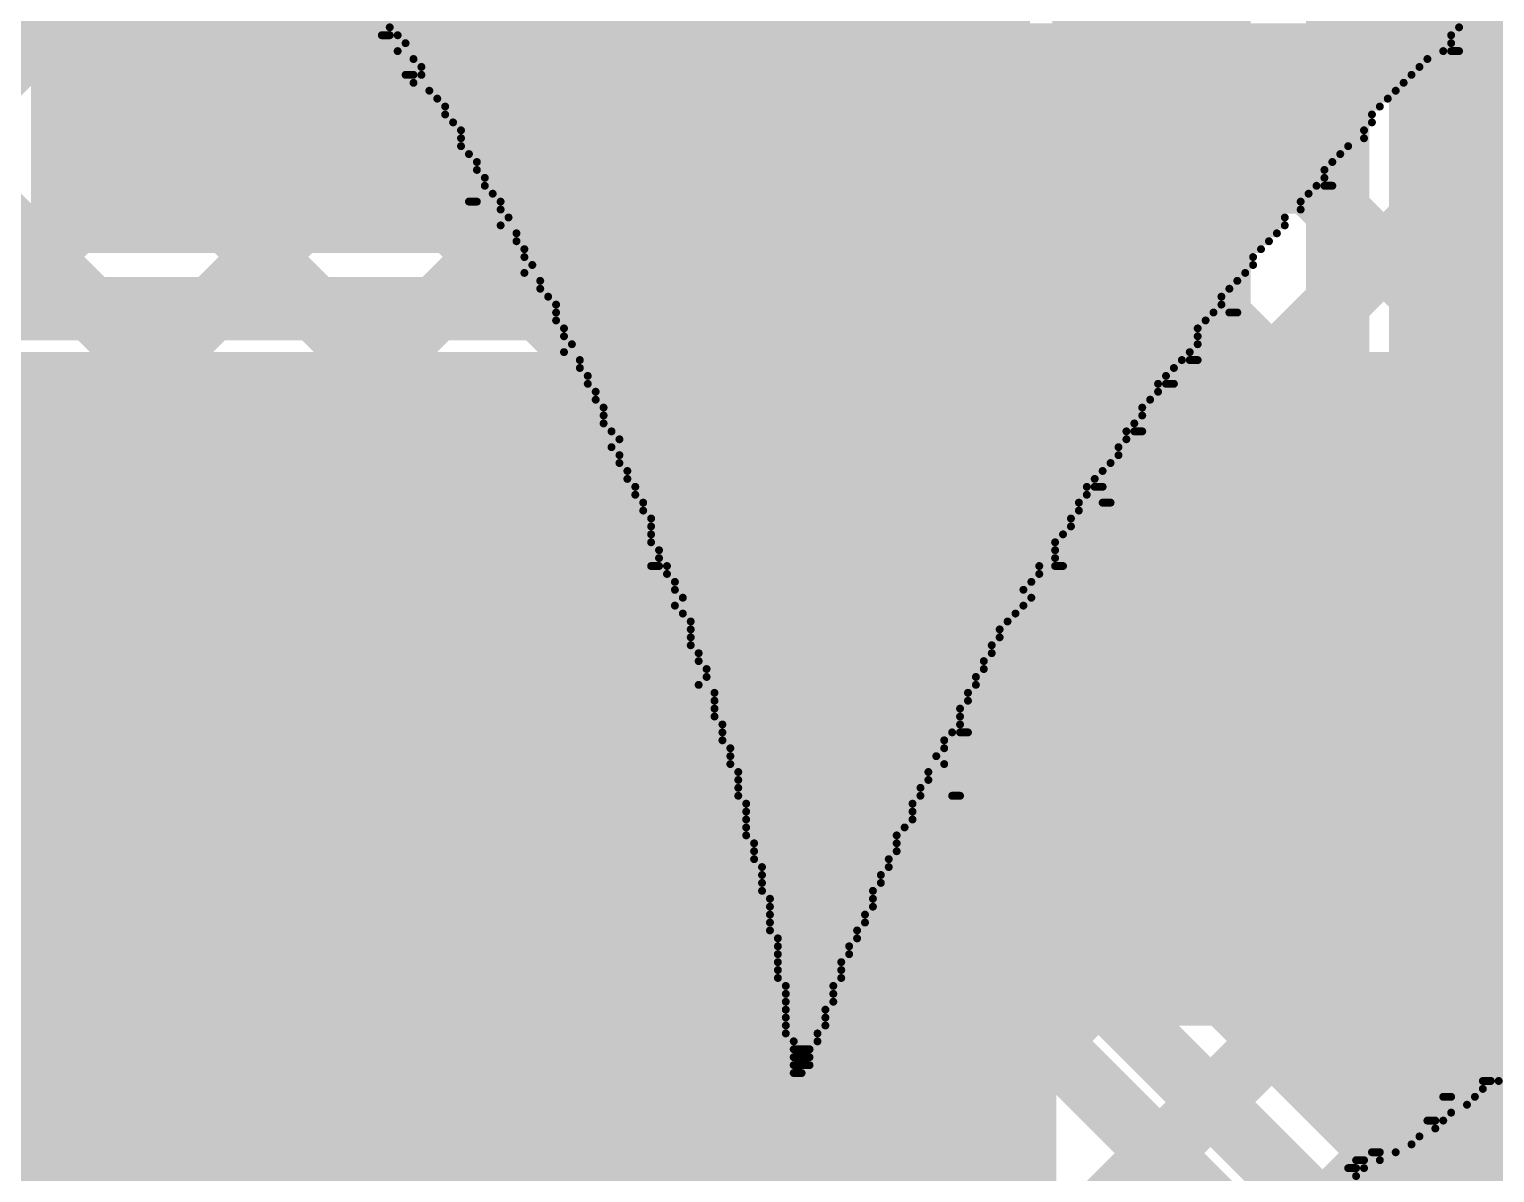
# Model space of a CAD drawing. Header units: millimetres. Extents: x 3.57 to 6.19, y 4.04 to 5.89.
# Drawn here: x 5.0333 to 5.2183, y 4.8624 to 5.0068 of the extents above; entities that cross this region are included whole.
import ezdxf

# ---------------------------------------------------------------- set-up
doc = ezdxf.new("R2010")
doc.units = ezdxf.units.MM
doc.header["$MEASUREMENT"] = 0
for name, color, linetype in [('BottomLayer', 5, 'Continuous'), ('BottomOverlay', 54, 'Continuous'), ('TopLayer', 1, 'Continuous'), ('TopOverlay', 2, 'Continuous'), ('TopPaste', 8, 'Continuous'), ('TopSolder', 216, 'Continuous')]:
    doc.layers.add(name, color=color, linetype=linetype)

# ---------------------------------------------------------------- blocks, each defined once
blk = doc.blocks.new('C__0805_51')
at = {"layer": 'TopLayer'}
for points in [[(-0.06, -0.03), (-0.02, -0.03), (-0.06, 0.03), (-0.02, 0.03)], [(0.02, -0.03), (0.06, -0.03), (0.02, 0.03), (0.06, 0.03)]]:
    blk.add_solid(points, dxfattribs=at)
at = {"layer": 'TopOverlay', "const_width": 0.005}
for points in [[(-0.064, 0.034), (-0.064, -0.034)], [(-0.024, 0.034), (-0.064, 0.034)], [(0.064, 0.034), (0.024, 0.034)], [(0.064, 0.034), (0.064, -0.034)], [(-0.024, -0.034), (-0.064, -0.034)], [(0.064, -0.034), (0.024, -0.034)]]:
    blk.add_lwpolyline(points, dxfattribs=at)
at = {"layer": 'TopOverlay', "const_width": 0.0025}
for points in [[(-0.06525, 0.034, 1), (-0.06275, 0.034, 1)], [(-0.06525, 0.034, 1), (-0.06275, 0.034, 1)], [(-0.02525, 0.034, 1), (-0.02275, 0.034, 1)], [(0.02275, 0.034, 1), (0.02525, 0.034, 1)], [(0.06275, 0.034, 1), (0.06525, 0.034, 1)], [(0.06275, 0.034, 1), (0.06525, 0.034, 1)], [(-0.06525, -0.034, 1), (-0.06275, -0.034, 1)], [(-0.06525, -0.034, 1), (-0.06275, -0.034, 1)], [(-0.02525, -0.034, 1), (-0.02275, -0.034, 1)], [(0.02275, -0.034, 1), (0.02525, -0.034, 1)], [(0.06275, -0.034, 1), (0.06525, -0.034, 1)], [(0.06275, -0.034, 1), (0.06525, -0.034, 1)]]:
    blk.add_lwpolyline(points, format="xyb", close=True, dxfattribs=at)
at = {"layer": 'TopPaste'}
for points in [[(-0.06, -0.03), (-0.02, -0.03), (-0.06, 0.03), (-0.02, 0.03)], [(0.02, -0.03), (0.06, -0.03), (0.02, 0.03), (0.06, 0.03)]]:
    blk.add_solid(points, dxfattribs=at)
at = {"layer": 'TopSolder'}
for points in [[(-0.06276, -0.03276), (-0.01724, -0.03276), (-0.06276, 0.03276), (-0.01724, 0.03276)], [(0.01724, -0.03276), (0.06276, -0.03276), (0.01724, 0.03276), (0.06276, 0.03276)]]:
    blk.add_solid(points, dxfattribs=at)
blk = doc.blocks.new('RVT1A101M0505_54')
at = {"layer": 'TopLayer'}
blk.add_solid([(-0.14567, -0.0315), (-0.02756, -0.0315), (-0.14567, 0.0315), (-0.02756, 0.0315)], dxfattribs=at)
at = {"layer": 'TopOverlay', "const_width": 0.005}
for points in [[(-0.06516, 0.109), (-0.10341, 0.07075)], [(0.105, 0.109), (-0.06516, 0.109)], [(-0.10341, 0.07075), (-0.10341, 0.038)], [(-0.122, 0.061), (-0.122, 0.042)], [(-0.114, 0.051), (-0.13, 0.051)]]:
    blk.add_lwpolyline(points, dxfattribs=at)
at = {"layer": 'TopOverlay', "const_width": 0.0025}
for points in [[(-0.06641, 0.109, 1), (-0.06391, 0.109, 1)], [(-0.06641, 0.109, 1), (-0.06391, 0.109, 1)], [(-0.10466, 0.07075, 1), (-0.10216, 0.07075, 1)], [(-0.10466, 0.07075, 1), (-0.10216, 0.07075, 1)], [(-0.12325, 0.061, 1), (-0.12075, 0.061, 1)], [(-0.13125, 0.051, 1), (-0.12875, 0.051, 1)], [(-0.11525, 0.051, 1), (-0.11275, 0.051, 1)], [(-0.12325, 0.042, 1), (-0.12075, 0.042, 1)], [(-0.10466, 0.038, 1), (-0.10216, 0.038, 1)]]:
    blk.add_lwpolyline(points, format="xyb", close=True, dxfattribs=at)
at = {"layer": 'TopPaste'}
blk.add_solid([(-0.14567, -0.0315), (-0.02756, -0.0315), (-0.14567, 0.0315), (-0.02756, 0.0315)], dxfattribs=at)
at = {"layer": 'TopSolder'}
blk.add_solid([(-0.14967, -0.0355), (-0.02356, -0.0355), (-0.14967, 0.0355), (-0.02356, 0.0355)], dxfattribs=at)
blk = doc.blocks.new('RVT1A101M0505_60')
at = {"layer": 'TopOverlay', "const_width": 0.005}
for points in [[(-0.06516, 0.109), (0.105, 0.109)], [(0.105, 0.038), (0.105, 0.109)]]:
    blk.add_lwpolyline(points, dxfattribs=at)
at = {"layer": 'TopOverlay', "const_width": 0.0025}
blk.add_lwpolyline([(0.10375, 0.109, 1), (0.10625, 0.109, 1)], format="xyb", close=True, dxfattribs=at)
blk.add_lwpolyline([(0.10375, 0.109, 1), (0.10625, 0.109, 1)], format="xyb", close=True, dxfattribs=at)

msp = doc.modelspace()

# ---------------------------------------------------------------- linework, layer by layer
at = {"layer": 'BottomLayer'}
for points, const_width in [([(5.13079, 4.303), (5.13079, 5.38279)], 0.025), ([(5.10729, 4.64695), (5.10729, 5.38279)], 0.008), ([(5.1985, 5.00051), (5.503, 5.30501)], 0.008), ([(5.1985, 4.97223), (5.503, 5.27673)], 0.008), ([(5.1985, 4.94394), (5.503, 5.24844)], 0.008), ([(5.20154, 4.9187), (5.503, 5.22016)], 0.008), ([(5.175, 4.912), (5.175, 5.096)], 0.025), ([(5.1985, 4.92173), (5.1985, 5.096)], 0.008), ([(4.78978, 4.7615), (5.10729, 5.079)], 0.008), ([(5.04086, 5.05663), (5.10729, 4.9902)], 0.008), ([(4.81807, 4.7615), (5.10729, 5.05072)], 0.008), ([(5.02672, 5.04248), (5.10729, 4.96191)], 0.008), ([(5.01258, 5.02834), (5.10729, 4.93363)], 0.008), ([(4.84635, 4.7615), (5.10729, 5.02243)], 0.008), ([(4.99843, 5.0142), (5.10729, 4.90534)], 0.008), ([(5.1985, 5.01212), (5.34112, 4.8695)], 0.008), ([(4.98429, 5.00006), (5.10729, 4.87706)], 0.008), ([(4.87464, 4.7615), (5.10729, 4.99415)], 0.008), ([(4.97015, 4.98592), (5.10729, 4.84878)], 0.008), ([(5.1985, 4.98384), (5.25344, 4.9289)], 0.008), ([(4.95601, 4.97177), (5.10729, 4.82049)], 0.008), ([(4.90292, 4.7615), (5.10729, 4.96587)], 0.008), ([(4.94187, 4.95763), (5.10729, 4.79221)], 0.008), ([(5.1985, 4.95555), (5.22323, 4.93083)], 0.008), ([(4.93121, 4.7615), (5.10729, 4.93758)], 0.008), ([(5.1985, 4.92727), (5.21169, 4.91408)], 0.008), ([(5.1985, 4.92173), (5.21119, 4.90904)], 0.008), ([(5.175, 4.912), (5.241, 4.846)], 0.025), ([(5.21519, 4.909), (5.237, 4.909)], 0.01), ([(4.95949, 4.7615), (5.10729, 4.9093)], 0.008), ([(5.15429, 4.34943), (5.15429, 4.9009)], 0.008), ([(5.1584, 4.89537), (5.22437, 4.8294)], 0.008), ([(5.15429, 4.88663), (5.26084, 4.78008)], 0.008), ([(5.15429, 4.87144), (5.1683, 4.88546)], 0.008), ([(4.98737, 4.76109), (5.10729, 4.88101)], 0.008), ([(5.15429, 4.84316), (5.18245, 4.87132)], 0.008)]:
    msp.add_lwpolyline(points, dxfattribs=dict(at, const_width=const_width))
for points, const_width in [([(5.1965, 5.00051, 1), (5.2005, 5.00051, 1)], 0.004), ([(5.10529, 4.99415, 1), (5.10929, 4.99415, 1)], 0.004), ([(5.10529, 4.9902, 1), (5.10929, 4.9902, 1)], 0.004), ([(5.1965, 4.98384, 1), (5.2005, 4.98384, 1)], 0.004), ([(5.1965, 4.97223, 1), (5.2005, 4.97223, 1)], 0.004), ([(5.10529, 4.96587, 1), (5.10929, 4.96587, 1)], 0.004), ([(5.10529, 4.96191, 1), (5.10929, 4.96191, 1)], 0.004), ([(5.1965, 4.95555, 1), (5.2005, 4.95555, 1)], 0.004), ([(5.1965, 4.94394, 1), (5.2005, 4.94394, 1)], 0.004), ([(5.10529, 4.93758, 1), (5.10929, 4.93758, 1)], 0.004), ([(5.10529, 4.93363, 1), (5.10929, 4.93363, 1)], 0.004), ([(5.1965, 4.92727, 1), (5.2005, 4.92727, 1)], 0.004), ([(5.1965, 4.92173, 1), (5.2005, 4.92173, 1)], 0.004), ([(5.1965, 4.92173, 1), (5.2005, 4.92173, 1)], 0.004), ([(5.16875, 4.912, 1), (5.18125, 4.912, 1)], 0.0125), ([(5.16875, 4.912, 1), (5.18125, 4.912, 1)], 0.0125), ([(5.19954, 4.9187, 1), (5.20354, 4.9187, 1)], 0.004), ([(5.20969, 4.91408, 1), (5.21369, 4.91408, 1)], 0.004), ([(5.21269, 4.909, 1), (5.21769, 4.909, 1)], 0.005), ([(5.10529, 4.9093, 1), (5.10929, 4.9093, 1)], 0.004), ([(5.20919, 4.90904, 1), (5.21319, 4.90904, 1)], 0.004), ([(5.20919, 4.90904, 1), (5.21319, 4.90904, 1)], 0.004), ([(5.10529, 4.90534, 1), (5.10929, 4.90534, 1)], 0.004), ([(5.15229, 4.9009, 1), (5.15629, 4.9009, 1)], 0.004), ([(5.15229, 4.9009, 1), (5.15629, 4.9009, 1)], 0.004), ([(5.15229, 4.9009, 1), (5.15629, 4.9009, 1)], 0.004), ([(5.15638, 4.89538, 1), (5.16038, 4.89538, 1)], 0.004), ([(5.1564, 4.89537, 1), (5.1604, 4.89537, 1)], 0.004), ([(5.1564, 4.89537, 1), (5.1604, 4.89537, 1)], 0.004), ([(5.15229, 4.88663, 1), (5.15629, 4.88663, 1)], 0.004), ([(5.1663, 4.88546, 1), (5.1703, 4.88546, 1)], 0.004), ([(5.10529, 4.88101, 1), (5.10929, 4.88101, 1)], 0.004), ([(5.10529, 4.87706, 1), (5.10929, 4.87706, 1)], 0.004), ([(5.15229, 4.87144, 1), (5.15629, 4.87144, 1)], 0.004), ([(5.18045, 4.87132, 1), (5.18445, 4.87132, 1)], 0.004)]:
    msp.add_lwpolyline(points, format="xyb", close=True, dxfattribs=dict(at, const_width=const_width))
at = {"layer": 'BottomLayer', "const_width": 0.008}
for points in [[(5.21119, 4.90904, -0.999129), (5.26281, 4.909)], [(5.1584, 4.89537, -0.073747), (5.15429, 4.9009)], [(5.15838, 4.89538, -0.07348), (5.15429, 4.9009)]]:
    msp.add_lwpolyline(points, format="xyb", dxfattribs=at)
at = {"layer": 'BottomOverlay', "const_width": 0.001}
for points in [[(5.07783, 5.006), (5.07883, 5.006)], [(5.07883, 5.007), (5.21383, 5.007)], [(5.07983, 5.006), (5.21283, 5.006)], [(5.07983, 5.004), (5.21183, 5.004)], [(5.08083, 5.005), (5.21283, 5.005)], [(5.21283, 5.004), (5.21383, 5.004)], [(5.08183, 5.003), (5.20983, 5.003)], [(5.08283, 5.002), (5.20883, 5.002)], [(5.08083, 5.001), (5.08183, 5.001)], [(5.08283, 5.001), (5.20783, 5.001)], [(5.08183, 5), (5.20683, 5)], [(5.08383, 4.999), (5.20583, 4.999)], [(5.08483, 4.998), (5.20483, 4.998)], [(5.08583, 4.997), (5.20383, 4.997)], [(5.08583, 4.996), (5.20283, 4.996)], [(5.08683, 4.995), (5.20283, 4.995)], [(5.08783, 4.994), (5.20183, 4.994)], [(5.08783, 4.993), (5.20183, 4.993)], [(5.08783, 4.992), (5.19983, 4.992)], [(5.08883, 4.991), (5.19883, 4.991)], [(5.08983, 4.99), (5.19783, 4.99)], [(5.08983, 4.989), (5.19683, 4.989)], [(5.09083, 4.988), (5.19683, 4.988)], [(5.09083, 4.987), (5.19583, 4.987)], [(5.09183, 4.986), (5.19483, 4.986)], [(5.19683, 4.987), (5.19783, 4.987)], [(5.08883, 4.985), (5.08983, 4.985)], [(5.09283, 4.985), (5.19383, 4.985)], [(5.09283, 4.984), (5.19383, 4.984)], [(5.09283, 4.982), (5.19183, 4.982)], [(5.09383, 4.983), (5.19183, 4.983)], [(5.09483, 4.981), (5.19083, 4.981)], [(5.09483, 4.98), (5.18983, 4.98)], [(5.09583, 4.979), (5.18883, 4.979)], [(5.09583, 4.978), (5.18783, 4.978)], [(5.09683, 4.977), (5.18783, 4.977)], [(5.09583, 4.976), (5.18683, 4.976)], [(5.09783, 4.975), (5.18583, 4.975)], [(5.09783, 4.974), (5.18483, 4.974)], [(5.09883, 4.973), (5.18383, 4.973)], [(5.09983, 4.972), (5.18383, 4.972)], [(5.09983, 4.971), (5.18283, 4.971)], [(5.18483, 4.971), (5.18583, 4.971)], [(5.09983, 4.97), (5.18183, 4.97)], [(5.10083, 4.969), (5.18083, 4.969)], [(5.10083, 4.968), (5.18083, 4.968)], [(5.10183, 4.967), (5.18083, 4.967)], [(5.10083, 4.966), (5.17983, 4.966)], [(5.10283, 4.965), (5.17883, 4.965)], [(5.17983, 4.965), (5.18083, 4.965)], [(5.10283, 4.964), (5.17783, 4.964)], [(5.10383, 4.963), (5.17683, 4.963)], [(5.10383, 4.962), (5.17583, 4.962)], [(5.17683, 4.962), (5.17783, 4.962)], [(5.10483, 4.961), (5.17583, 4.961)], [(5.10483, 4.96), (5.17483, 4.96)], [(5.10583, 4.959), (5.17383, 4.959)], [(5.10583, 4.958), (5.17383, 4.958)], [(5.10583, 4.957), (5.17283, 4.957)], [(5.10683, 4.956), (5.17183, 4.956)], [(5.17283, 4.956), (5.17383, 4.956)], [(5.10683, 4.954), (5.17083, 4.954)], [(5.10783, 4.955), (5.17183, 4.955)], [(5.10783, 4.953), (5.17083, 4.953)], [(5.10783, 4.952), (5.16983, 4.952)], [(5.10883, 4.951), (5.16883, 4.951)], [(5.10883, 4.95), (5.16783, 4.95)], [(5.10983, 4.949), (5.16683, 4.949)], [(5.16783, 4.949), (5.16883, 4.949)], [(5.10983, 4.948), (5.16683, 4.948)], [(5.11083, 4.947), (5.16583, 4.947)], [(5.16883, 4.947), (5.16983, 4.947)], [(5.11083, 4.946), (5.16583, 4.946)], [(5.11183, 4.945), (5.16483, 4.945)], [(5.11183, 4.944), (5.16483, 4.944)], [(5.11183, 4.943), (5.16383, 4.943)], [(5.11183, 4.942), (5.16283, 4.942)], [(5.11283, 4.941), (5.16283, 4.941)], [(5.11283, 4.94), (5.16283, 4.94)], [(5.11183, 4.939), (5.11283, 4.939)], [(5.11383, 4.939), (5.16083, 4.939)], [(5.11383, 4.938), (5.16083, 4.938)], [(5.16283, 4.939), (5.16383, 4.939)], [(5.11483, 4.937), (5.15983, 4.937)], [(5.11483, 4.936), (5.15883, 4.936)], [(5.11483, 4.934), (5.15883, 4.934)], [(5.11583, 4.935), (5.15983, 4.935)], [(5.11583, 4.933), (5.15783, 4.933)], [(5.11683, 4.932), (5.15683, 4.932)], [(5.11683, 4.931), (5.15583, 4.931)], [(5.11683, 4.93), (5.15583, 4.93)], [(5.11683, 4.929), (5.15483, 4.929)], [(5.11783, 4.928), (5.15483, 4.928)], [(5.11783, 4.927), (5.15383, 4.927)], [(5.11883, 4.926), (5.15383, 4.926)], [(5.11883, 4.925), (5.15283, 4.925)], [(5.11783, 4.924), (5.15283, 4.924)], [(5.11983, 4.923), (5.15183, 4.923)], [(5.11983, 4.922), (5.15183, 4.922)], [(5.11983, 4.921), (5.15083, 4.921)], [(5.11983, 4.92), (5.15083, 4.92)], [(5.12083, 4.919), (5.15083, 4.919)], [(5.12083, 4.918), (5.14983, 4.918)], [(5.12083, 4.917), (5.14883, 4.917)], [(5.15083, 4.918), (5.15183, 4.918)], [(5.12183, 4.916), (5.14883, 4.916)], [(5.12183, 4.915), (5.14783, 4.915)], [(5.12183, 4.914), (5.14883, 4.914)], [(5.12283, 4.913), (5.14683, 4.913)], [(5.12283, 4.912), (5.14683, 4.912)], [(5.12283, 4.911), (5.14583, 4.911)], [(5.12283, 4.91), (5.14583, 4.91)], [(5.14983, 4.91), (5.15083, 4.91)], [(5.12383, 4.909), (5.14483, 4.909)], [(5.12383, 4.908), (5.14483, 4.908)], [(5.12383, 4.907), (5.14483, 4.907)], [(5.12383, 4.906), (5.14383, 4.906)], [(5.12383, 4.905), (5.14283, 4.905)], [(5.12483, 4.904), (5.14283, 4.904)], [(5.12483, 4.903), (5.14283, 4.903)], [(5.12483, 4.902), (5.14183, 4.902)], [(5.12583, 4.901), (5.14183, 4.901)], [(5.12583, 4.9), (5.14083, 4.9)], [(5.12583, 4.899), (5.14083, 4.899)], [(5.12583, 4.898), (5.13983, 4.898)], [(5.12683, 4.897), (5.13983, 4.897)], [(5.12683, 4.896), (5.13983, 4.896)], [(5.12683, 4.895), (5.13883, 4.895)], [(5.12683, 4.894), (5.13883, 4.894)], [(5.12683, 4.893), (5.13783, 4.893)], [(5.12783, 4.892), (5.13783, 4.892)], [(5.12783, 4.891), (5.13683, 4.891)], [(5.12783, 4.89), (5.13683, 4.89)], [(5.12783, 4.889), (5.13583, 4.889)], [(5.12783, 4.888), (5.13583, 4.888)], [(5.12783, 4.887), (5.13583, 4.887)], [(5.12883, 4.886), (5.13483, 4.886)], [(5.12883, 4.885), (5.13483, 4.885)], [(5.12883, 4.884), (5.13483, 4.884)], [(5.12883, 4.883), (5.13383, 4.883)], [(5.12883, 4.882), (5.13383, 4.882)], [(5.12883, 4.881), (5.13383, 4.881)], [(5.12883, 4.88), (5.13283, 4.88)], [(5.12983, 4.879), (5.13283, 4.879)], [(5.12983, 4.878), (5.13183, 4.878)], [(5.12983, 4.877), (5.13183, 4.877)], [(5.12983, 4.876), (5.13183, 4.876)], [(5.12983, 4.875), (5.13083, 4.875)], [(5.21683, 4.874), (5.21783, 4.874)], [(5.21683, 4.873), (5.24983, 4.873)], [(5.21883, 4.874), (5.25083, 4.874)], [(5.21183, 4.872), (5.21283, 4.872)], [(5.21483, 4.871), (5.24783, 4.871)], [(5.21583, 4.872), (5.24883, 4.872)], [(5.20983, 4.869), (5.21083, 4.869)], [(5.21183, 4.869), (5.24583, 4.869)], [(5.21283, 4.87), (5.24683, 4.87)], [(5.20883, 4.867), (5.24283, 4.867)], [(5.21083, 4.868), (5.24483, 4.868)], [(5.20783, 4.866), (5.24183, 4.866)], [(5.20083, 4.864), (5.20183, 4.864)], [(5.20283, 4.865), (5.20383, 4.865)], [(5.20383, 4.864), (5.23983, 4.864)], [(5.20583, 4.865), (5.24183, 4.865)], [(5.19983, 4.863), (5.20083, 4.863)], [(5.20083, 4.862), (5.23683, 4.862)], [(5.20183, 4.863), (5.23883, 4.863)]]:
    msp.add_lwpolyline(points, dxfattribs=at)
at = {"layer": 'BottomOverlay', "const_width": 0.0005}
for points in [[(5.07758, 5.006, 1), (5.07808, 5.006, 1)], [(5.07858, 5.007, 1), (5.07908, 5.007, 1)], [(5.07858, 5.006, 1), (5.07908, 5.006, 1)], [(5.07958, 5.006, 1), (5.08008, 5.006, 1)], [(5.21258, 5.006, 1), (5.21308, 5.006, 1)], [(5.21358, 5.007, 1), (5.21408, 5.007, 1)], [(5.07958, 5.004, 1), (5.08008, 5.004, 1)], [(5.08058, 5.005, 1), (5.08108, 5.005, 1)], [(5.21158, 5.004, 1), (5.21208, 5.004, 1)], [(5.21258, 5.005, 1), (5.21308, 5.005, 1)], [(5.21258, 5.004, 1), (5.21308, 5.004, 1)], [(5.21358, 5.004, 1), (5.21408, 5.004, 1)], [(5.08158, 5.003, 1), (5.08208, 5.003, 1)], [(5.08258, 5.002, 1), (5.08308, 5.002, 1)], [(5.20858, 5.002, 1), (5.20908, 5.002, 1)], [(5.20958, 5.003, 1), (5.21008, 5.003, 1)], [(5.08058, 5.001, 1), (5.08108, 5.001, 1)], [(5.08158, 5.001, 1), (5.08208, 5.001, 1)], [(5.08258, 5.001, 1), (5.08308, 5.001, 1)], [(5.20758, 5.001, 1), (5.20808, 5.001, 1)], [(5.08158, 5, 1), (5.08208, 5, 1)], [(5.08358, 4.999, 1), (5.08408, 4.999, 1)], [(5.20558, 4.999, 1), (5.20608, 4.999, 1)], [(5.20658, 5, 1), (5.20708, 5, 1)], [(5.08458, 4.998, 1), (5.08508, 4.998, 1)], [(5.08558, 4.997, 1), (5.08608, 4.997, 1)], [(5.20358, 4.997, 1), (5.20408, 4.997, 1)], [(5.20458, 4.998, 1), (5.20508, 4.998, 1)], [(5.08558, 4.996, 1), (5.08608, 4.996, 1)], [(5.08658, 4.995, 1), (5.08708, 4.995, 1)], [(5.20258, 4.996, 1), (5.20308, 4.996, 1)], [(5.20258, 4.995, 1), (5.20308, 4.995, 1)], [(5.08758, 4.994, 1), (5.08808, 4.994, 1)], [(5.08758, 4.993, 1), (5.08808, 4.993, 1)], [(5.20158, 4.994, 1), (5.20208, 4.994, 1)], [(5.20158, 4.993, 1), (5.20208, 4.993, 1)], [(5.08758, 4.992, 1), (5.08808, 4.992, 1)], [(5.08858, 4.991, 1), (5.08908, 4.991, 1)], [(5.19858, 4.991, 1), (5.19908, 4.991, 1)], [(5.19958, 4.992, 1), (5.20008, 4.992, 1)], [(5.08958, 4.99, 1), (5.09008, 4.99, 1)], [(5.08958, 4.989, 1), (5.09008, 4.989, 1)], [(5.19658, 4.989, 1), (5.19708, 4.989, 1)], [(5.19758, 4.99, 1), (5.19808, 4.99, 1)], [(5.09058, 4.988, 1), (5.09108, 4.988, 1)], [(5.19658, 4.988, 1), (5.19708, 4.988, 1)], [(5.09058, 4.987, 1), (5.09108, 4.987, 1)], [(5.09158, 4.986, 1), (5.09208, 4.986, 1)], [(5.19458, 4.986, 1), (5.19508, 4.986, 1)], [(5.19558, 4.987, 1), (5.19608, 4.987, 1)], [(5.19658, 4.987, 1), (5.19708, 4.987, 1)], [(5.19758, 4.987, 1), (5.19808, 4.987, 1)], [(5.08858, 4.985, 1), (5.08908, 4.985, 1)], [(5.08958, 4.985, 1), (5.09008, 4.985, 1)], [(5.09258, 4.985, 1), (5.09308, 4.985, 1)], [(5.09258, 4.984, 1), (5.09308, 4.984, 1)], [(5.19358, 4.985, 1), (5.19408, 4.985, 1)], [(5.19358, 4.984, 1), (5.19408, 4.984, 1)], [(5.09258, 4.982, 1), (5.09308, 4.982, 1)], [(5.09358, 4.983, 1), (5.09408, 4.983, 1)], [(5.19158, 4.983, 1), (5.19208, 4.983, 1)], [(5.19158, 4.982, 1), (5.19208, 4.982, 1)], [(5.09458, 4.981, 1), (5.09508, 4.981, 1)], [(5.09458, 4.98, 1), (5.09508, 4.98, 1)], [(5.18958, 4.98, 1), (5.19008, 4.98, 1)], [(5.19058, 4.981, 1), (5.19108, 4.981, 1)], [(5.09558, 4.979, 1), (5.09608, 4.979, 1)], [(5.09558, 4.978, 1), (5.09608, 4.978, 1)], [(5.18758, 4.978, 1), (5.18808, 4.978, 1)], [(5.18858, 4.979, 1), (5.18908, 4.979, 1)], [(5.09658, 4.977, 1), (5.09708, 4.977, 1)], [(5.18758, 4.977, 1), (5.18808, 4.977, 1)], [(5.09558, 4.976, 1), (5.09608, 4.976, 1)], [(5.09758, 4.975, 1), (5.09808, 4.975, 1)], [(5.18558, 4.975, 1), (5.18608, 4.975, 1)], [(5.18658, 4.976, 1), (5.18708, 4.976, 1)], [(5.09758, 4.974, 1), (5.09808, 4.974, 1)], [(5.09858, 4.973, 1), (5.09908, 4.973, 1)], [(5.18358, 4.973, 1), (5.18408, 4.973, 1)], [(5.18458, 4.974, 1), (5.18508, 4.974, 1)], [(5.09958, 4.972, 1), (5.10008, 4.972, 1)], [(5.09958, 4.971, 1), (5.10008, 4.971, 1)], [(5.18258, 4.971, 1), (5.18308, 4.971, 1)], [(5.18358, 4.972, 1), (5.18408, 4.972, 1)], [(5.18458, 4.971, 1), (5.18508, 4.971, 1)], [(5.18558, 4.971, 1), (5.18608, 4.971, 1)], [(5.09958, 4.97, 1), (5.10008, 4.97, 1)], [(5.10058, 4.969, 1), (5.10108, 4.969, 1)], [(5.18058, 4.969, 1), (5.18108, 4.969, 1)], [(5.18158, 4.97, 1), (5.18208, 4.97, 1)], [(5.10058, 4.968, 1), (5.10108, 4.968, 1)], [(5.10158, 4.967, 1), (5.10208, 4.967, 1)], [(5.18058, 4.968, 1), (5.18108, 4.968, 1)], [(5.18058, 4.967, 1), (5.18108, 4.967, 1)], [(5.10058, 4.966, 1), (5.10108, 4.966, 1)], [(5.10258, 4.965, 1), (5.10308, 4.965, 1)], [(5.17858, 4.965, 1), (5.17908, 4.965, 1)], [(5.17958, 4.966, 1), (5.18008, 4.966, 1)], [(5.17958, 4.965, 1), (5.18008, 4.965, 1)], [(5.18058, 4.965, 1), (5.18108, 4.965, 1)], [(5.10258, 4.964, 1), (5.10308, 4.964, 1)], [(5.17758, 4.964, 1), (5.17808, 4.964, 1)], [(5.10358, 4.963, 1), (5.10408, 4.963, 1)], [(5.10358, 4.962, 1), (5.10408, 4.962, 1)], [(5.17558, 4.962, 1), (5.17608, 4.962, 1)], [(5.17658, 4.963, 1), (5.17708, 4.963, 1)], [(5.17658, 4.962, 1), (5.17708, 4.962, 1)], [(5.17758, 4.962, 1), (5.17808, 4.962, 1)], [(5.10458, 4.961, 1), (5.10508, 4.961, 1)], [(5.10458, 4.96, 1), (5.10508, 4.96, 1)], [(5.17458, 4.96, 1), (5.17508, 4.96, 1)], [(5.17558, 4.961, 1), (5.17608, 4.961, 1)], [(5.10558, 4.959, 1), (5.10608, 4.959, 1)], [(5.10558, 4.958, 1), (5.10608, 4.958, 1)], [(5.17358, 4.959, 1), (5.17408, 4.959, 1)], [(5.17358, 4.958, 1), (5.17408, 4.958, 1)], [(5.10558, 4.957, 1), (5.10608, 4.957, 1)], [(5.10658, 4.956, 1), (5.10708, 4.956, 1)], [(5.17158, 4.956, 1), (5.17208, 4.956, 1)], [(5.17258, 4.957, 1), (5.17308, 4.957, 1)], [(5.17258, 4.956, 1), (5.17308, 4.956, 1)], [(5.17358, 4.956, 1), (5.17408, 4.956, 1)], [(5.10658, 4.954, 1), (5.10708, 4.954, 1)], [(5.10758, 4.955, 1), (5.10808, 4.955, 1)], [(5.17058, 4.954, 1), (5.17108, 4.954, 1)], [(5.17158, 4.955, 1), (5.17208, 4.955, 1)], [(5.10758, 4.953, 1), (5.10808, 4.953, 1)], [(5.10758, 4.952, 1), (5.10808, 4.952, 1)], [(5.16958, 4.952, 1), (5.17008, 4.952, 1)], [(5.17058, 4.953, 1), (5.17108, 4.953, 1)], [(5.10858, 4.951, 1), (5.10908, 4.951, 1)], [(5.16858, 4.951, 1), (5.16908, 4.951, 1)], [(5.10858, 4.95, 1), (5.10908, 4.95, 1)], [(5.10958, 4.949, 1), (5.11008, 4.949, 1)], [(5.16658, 4.949, 1), (5.16708, 4.949, 1)], [(5.16758, 4.95, 1), (5.16808, 4.95, 1)], [(5.16758, 4.949, 1), (5.16808, 4.949, 1)], [(5.16858, 4.949, 1), (5.16908, 4.949, 1)], [(5.10958, 4.948, 1), (5.11008, 4.948, 1)], [(5.11058, 4.947, 1), (5.11108, 4.947, 1)], [(5.16558, 4.947, 1), (5.16608, 4.947, 1)], [(5.16658, 4.948, 1), (5.16708, 4.948, 1)], [(5.16858, 4.947, 1), (5.16908, 4.947, 1)], [(5.16958, 4.947, 1), (5.17008, 4.947, 1)], [(5.11058, 4.946, 1), (5.11108, 4.946, 1)], [(5.11158, 4.945, 1), (5.11208, 4.945, 1)], [(5.16458, 4.945, 1), (5.16508, 4.945, 1)], [(5.16558, 4.946, 1), (5.16608, 4.946, 1)], [(5.11158, 4.944, 1), (5.11208, 4.944, 1)], [(5.11158, 4.943, 1), (5.11208, 4.943, 1)], [(5.16358, 4.943, 1), (5.16408, 4.943, 1)], [(5.16458, 4.944, 1), (5.16508, 4.944, 1)], [(5.11158, 4.942, 1), (5.11208, 4.942, 1)], [(5.11258, 4.941, 1), (5.11308, 4.941, 1)], [(5.16258, 4.942, 1), (5.16308, 4.942, 1)], [(5.16258, 4.941, 1), (5.16308, 4.941, 1)], [(5.11258, 4.94, 1), (5.11308, 4.94, 1)], [(5.16258, 4.94, 1), (5.16308, 4.94, 1)], [(5.11158, 4.939, 1), (5.11208, 4.939, 1)], [(5.11258, 4.939, 1), (5.11308, 4.939, 1)], [(5.11358, 4.939, 1), (5.11408, 4.939, 1)], [(5.11358, 4.938, 1), (5.11408, 4.938, 1)], [(5.16058, 4.939, 1), (5.16108, 4.939, 1)], [(5.16058, 4.938, 1), (5.16108, 4.938, 1)], [(5.16258, 4.939, 1), (5.16308, 4.939, 1)], [(5.16358, 4.939, 1), (5.16408, 4.939, 1)], [(5.11458, 4.937, 1), (5.11508, 4.937, 1)], [(5.11458, 4.936, 1), (5.11508, 4.936, 1)], [(5.15858, 4.936, 1), (5.15908, 4.936, 1)], [(5.15958, 4.937, 1), (5.16008, 4.937, 1)], [(5.11458, 4.934, 1), (5.11508, 4.934, 1)], [(5.11558, 4.935, 1), (5.11608, 4.935, 1)], [(5.15858, 4.934, 1), (5.15908, 4.934, 1)], [(5.15958, 4.935, 1), (5.16008, 4.935, 1)], [(5.11558, 4.933, 1), (5.11608, 4.933, 1)], [(5.11658, 4.932, 1), (5.11708, 4.932, 1)], [(5.15658, 4.932, 1), (5.15708, 4.932, 1)], [(5.15758, 4.933, 1), (5.15808, 4.933, 1)], [(5.11658, 4.931, 1), (5.11708, 4.931, 1)], [(5.11658, 4.93, 1), (5.11708, 4.93, 1)], [(5.15558, 4.931, 1), (5.15608, 4.931, 1)], [(5.15558, 4.93, 1), (5.15608, 4.93, 1)], [(5.11658, 4.929, 1), (5.11708, 4.929, 1)], [(5.11758, 4.928, 1), (5.11808, 4.928, 1)], [(5.15458, 4.929, 1), (5.15508, 4.929, 1)], [(5.15458, 4.928, 1), (5.15508, 4.928, 1)], [(5.11758, 4.927, 1), (5.11808, 4.927, 1)], [(5.15358, 4.927, 1), (5.15408, 4.927, 1)], [(5.11858, 4.926, 1), (5.11908, 4.926, 1)], [(5.11858, 4.925, 1), (5.11908, 4.925, 1)], [(5.15258, 4.925, 1), (5.15308, 4.925, 1)], [(5.15358, 4.926, 1), (5.15408, 4.926, 1)], [(5.11758, 4.924, 1), (5.11808, 4.924, 1)], [(5.11958, 4.923, 1), (5.12008, 4.923, 1)], [(5.15158, 4.923, 1), (5.15208, 4.923, 1)], [(5.15258, 4.924, 1), (5.15308, 4.924, 1)], [(5.11958, 4.922, 1), (5.12008, 4.922, 1)], [(5.11958, 4.921, 1), (5.12008, 4.921, 1)], [(5.15058, 4.921, 1), (5.15108, 4.921, 1)], [(5.15158, 4.922, 1), (5.15208, 4.922, 1)], [(5.11958, 4.92, 1), (5.12008, 4.92, 1)], [(5.12058, 4.919, 1), (5.12108, 4.919, 1)], [(5.15058, 4.92, 1), (5.15108, 4.92, 1)], [(5.15058, 4.919, 1), (5.15108, 4.919, 1)], [(5.12058, 4.918, 1), (5.12108, 4.918, 1)], [(5.12058, 4.917, 1), (5.12108, 4.917, 1)], [(5.14858, 4.917, 1), (5.14908, 4.917, 1)], [(5.14958, 4.918, 1), (5.15008, 4.918, 1)], [(5.15058, 4.918, 1), (5.15108, 4.918, 1)], [(5.15158, 4.918, 1), (5.15208, 4.918, 1)], [(5.12158, 4.916, 1), (5.12208, 4.916, 1)], [(5.12158, 4.915, 1), (5.12208, 4.915, 1)], [(5.14758, 4.915, 1), (5.14808, 4.915, 1)], [(5.14858, 4.916, 1), (5.14908, 4.916, 1)], [(5.12158, 4.914, 1), (5.12208, 4.914, 1)], [(5.14858, 4.914, 1), (5.14908, 4.914, 1)], [(5.12258, 4.913, 1), (5.12308, 4.913, 1)], [(5.12258, 4.912, 1), (5.12308, 4.912, 1)], [(5.14658, 4.913, 1), (5.14708, 4.913, 1)], [(5.14658, 4.912, 1), (5.14708, 4.912, 1)], [(5.12258, 4.911, 1), (5.12308, 4.911, 1)], [(5.12258, 4.91, 1), (5.12308, 4.91, 1)], [(5.14558, 4.911, 1), (5.14608, 4.911, 1)], [(5.14558, 4.91, 1), (5.14608, 4.91, 1)], [(5.14958, 4.91, 1), (5.15008, 4.91, 1)], [(5.15058, 4.91, 1), (5.15108, 4.91, 1)], [(5.12358, 4.909, 1), (5.12408, 4.909, 1)], [(5.12358, 4.908, 1), (5.12408, 4.908, 1)], [(5.14458, 4.909, 1), (5.14508, 4.909, 1)], [(5.14458, 4.908, 1), (5.14508, 4.908, 1)], [(5.12358, 4.907, 1), (5.12408, 4.907, 1)], [(5.12358, 4.906, 1), (5.12408, 4.906, 1)], [(5.14358, 4.906, 1), (5.14408, 4.906, 1)], [(5.14458, 4.907, 1), (5.14508, 4.907, 1)], [(5.12358, 4.905, 1), (5.12408, 4.905, 1)], [(5.12458, 4.904, 1), (5.12508, 4.904, 1)], [(5.14258, 4.905, 1), (5.14308, 4.905, 1)], [(5.14258, 4.904, 1), (5.14308, 4.904, 1)], [(5.12458, 4.903, 1), (5.12508, 4.903, 1)], [(5.14258, 4.903, 1), (5.14308, 4.903, 1)], [(5.12458, 4.902, 1), (5.12508, 4.902, 1)], [(5.12558, 4.901, 1), (5.12608, 4.901, 1)], [(5.14158, 4.902, 1), (5.14208, 4.902, 1)], [(5.14158, 4.901, 1), (5.14208, 4.901, 1)], [(5.12558, 4.9, 1), (5.12608, 4.9, 1)], [(5.12558, 4.899, 1), (5.12608, 4.899, 1)], [(5.14058, 4.9, 1), (5.14108, 4.9, 1)], [(5.14058, 4.899, 1), (5.14108, 4.899, 1)], [(5.12558, 4.898, 1), (5.12608, 4.898, 1)], [(5.12658, 4.897, 1), (5.12708, 4.897, 1)], [(5.13958, 4.898, 1), (5.14008, 4.898, 1)], [(5.13958, 4.897, 1), (5.14008, 4.897, 1)], [(5.12658, 4.896, 1), (5.12708, 4.896, 1)], [(5.12658, 4.895, 1), (5.12708, 4.895, 1)], [(5.13858, 4.895, 1), (5.13908, 4.895, 1)], [(5.13958, 4.896, 1), (5.14008, 4.896, 1)], [(5.12658, 4.894, 1), (5.12708, 4.894, 1)], [(5.12658, 4.893, 1), (5.12708, 4.893, 1)], [(5.13758, 4.893, 1), (5.13808, 4.893, 1)], [(5.13858, 4.894, 1), (5.13908, 4.894, 1)], [(5.12758, 4.892, 1), (5.12808, 4.892, 1)], [(5.12758, 4.891, 1), (5.12808, 4.891, 1)], [(5.13658, 4.891, 1), (5.13708, 4.891, 1)], [(5.13758, 4.892, 1), (5.13808, 4.892, 1)], [(5.12758, 4.89, 1), (5.12808, 4.89, 1)], [(5.13658, 4.89, 1), (5.13708, 4.89, 1)], [(5.12758, 4.889, 1), (5.12808, 4.889, 1)], [(5.12758, 4.888, 1), (5.12808, 4.888, 1)], [(5.13558, 4.889, 1), (5.13608, 4.889, 1)], [(5.13558, 4.888, 1), (5.13608, 4.888, 1)], [(5.12758, 4.887, 1), (5.12808, 4.887, 1)], [(5.12858, 4.886, 1), (5.12908, 4.886, 1)], [(5.13458, 4.886, 1), (5.13508, 4.886, 1)], [(5.13558, 4.887, 1), (5.13608, 4.887, 1)], [(5.12858, 4.885, 1), (5.12908, 4.885, 1)], [(5.12858, 4.884, 1), (5.12908, 4.884, 1)], [(5.13458, 4.885, 1), (5.13508, 4.885, 1)], [(5.13458, 4.884, 1), (5.13508, 4.884, 1)], [(5.12858, 4.883, 1), (5.12908, 4.883, 1)], [(5.12858, 4.882, 1), (5.12908, 4.882, 1)], [(5.13358, 4.883, 1), (5.13408, 4.883, 1)], [(5.13358, 4.882, 1), (5.13408, 4.882, 1)], [(5.12858, 4.881, 1), (5.12908, 4.881, 1)], [(5.12858, 4.88, 1), (5.12908, 4.88, 1)], [(5.13258, 4.88, 1), (5.13308, 4.88, 1)], [(5.13358, 4.881, 1), (5.13408, 4.881, 1)], [(5.12958, 4.879, 1), (5.13008, 4.879, 1)], [(5.12958, 4.878, 1), (5.13008, 4.878, 1)], [(5.13158, 4.878, 1), (5.13208, 4.878, 1)], [(5.13258, 4.879, 1), (5.13308, 4.879, 1)], [(5.12958, 4.877, 1), (5.13008, 4.877, 1)], [(5.13158, 4.877, 1), (5.13208, 4.877, 1)], [(5.12958, 4.876, 1), (5.13008, 4.876, 1)], [(5.12958, 4.875, 1), (5.13008, 4.875, 1)], [(5.13058, 4.875, 1), (5.13108, 4.875, 1)], [(5.13158, 4.876, 1), (5.13208, 4.876, 1)], [(5.21658, 4.874, 1), (5.21708, 4.874, 1)], [(5.21658, 4.873, 1), (5.21708, 4.873, 1)], [(5.21758, 4.874, 1), (5.21808, 4.874, 1)], [(5.21858, 4.874, 1), (5.21908, 4.874, 1)], [(5.21158, 4.872, 1), (5.21208, 4.872, 1)], [(5.21258, 4.872, 1), (5.21308, 4.872, 1)], [(5.21458, 4.871, 1), (5.21508, 4.871, 1)], [(5.21558, 4.872, 1), (5.21608, 4.872, 1)], [(5.20958, 4.869, 1), (5.21008, 4.869, 1)], [(5.21058, 4.869, 1), (5.21108, 4.869, 1)], [(5.21158, 4.869, 1), (5.21208, 4.869, 1)], [(5.21258, 4.87, 1), (5.21308, 4.87, 1)], [(5.20858, 4.867, 1), (5.20908, 4.867, 1)], [(5.21058, 4.868, 1), (5.21108, 4.868, 1)], [(5.20758, 4.866, 1), (5.20808, 4.866, 1)], [(5.20058, 4.864, 1), (5.20108, 4.864, 1)], [(5.20158, 4.864, 1), (5.20208, 4.864, 1)], [(5.20258, 4.865, 1), (5.20308, 4.865, 1)], [(5.20358, 4.865, 1), (5.20408, 4.865, 1)], [(5.20358, 4.864, 1), (5.20408, 4.864, 1)], [(5.20558, 4.865, 1), (5.20608, 4.865, 1)], [(5.19958, 4.863, 1), (5.20008, 4.863, 1)], [(5.20058, 4.863, 1), (5.20108, 4.863, 1)], [(5.20058, 4.862, 1), (5.20108, 4.862, 1)], [(5.20158, 4.863, 1), (5.20208, 4.863, 1)]]:
    msp.add_lwpolyline(points, format="xyb", close=True, dxfattribs=at)
at = {"layer": 'TopLayer'}
for points, const_width in [([(5.167, 4.973), (5.167, 5.066)], 0.008), ([(5.167, 4.99729), (5.1945, 5.02479)], 0.008), ([(5.167, 5.01534), (5.209, 4.97334)], 0.008), ([(5.19662, 5.014), (5.209, 5.00162)], 0.008), ([(5.209, 4.926), (5.209, 5.014)], 0.008), ([(5.02749, 4.8295), (5.209, 5.01101)], 0.008), ([(5.226, 4.987), (5.243, 4.97)], 0.025), ([(4.99644, 4.98791), (5.15485, 4.8295)], 0.008), ([(5.167, 4.98705), (5.209, 4.94505)], 0.008), ([(5.05577, 4.8295), (5.209, 4.98273)], 0.008), ([(4.993, 4.90815), (5.05636, 4.9715)], 0.008), ([(4.993, 4.85158), (5.11293, 4.9715)], 0.008), ([(4.993, 4.87986), (5.08464, 4.9715)], 0.008), ([(4.99344, 4.82373), (5.14121, 4.9715)], 0.008), ([(5.02656, 4.9715), (5.16667, 4.9715)], 0.008), ([(5.04113, 4.9715), (5.29598, 4.71665)], 0.008), ([(5.06941, 4.9715), (5.31929, 4.72162)], 0.008), ([(5.0977, 4.9715), (5.34758, 4.72162)], 0.008), ([(5.12598, 4.9715), (5.37586, 4.72162)], 0.008), ([(5.15427, 4.9715), (5.21169, 4.91408)], 0.008), ([(5.213, 4.97), (5.243, 4.97)], 0.01), ([(4.95928, 4.9685), (5.09829, 4.8295)], 0.008), ([(4.98756, 4.9685), (5.12657, 4.8295)], 0.008), ([(5.08406, 4.8295), (5.209, 4.95444)], 0.008), ([(5.11234, 4.8295), (5.209, 4.92616)], 0.008), ([(5.209, 4.926), (5.21758, 4.926)], 0.008), ([(5.21519, 4.909), (5.237, 4.909)], 0.01), ([(4.993, 4.9065), (5.07, 4.8295)], 0.008), ([(5.14062, 4.8295), (5.21238, 4.90125)], 0.008), ([(5.16891, 4.8295), (5.22537, 4.88596)], 0.008)]:
    msp.add_lwpolyline(points, dxfattribs=dict(at, const_width=const_width))
for points, const_width in [([(5.207, 5.00162, 1), (5.211, 5.00162, 1)], 0.004), ([(5.165, 4.99729, 1), (5.169, 4.99729, 1)], 0.004), ([(5.21975, 4.987, 1), (5.23225, 4.987, 1)], 0.0125), ([(5.165, 4.98705, 1), (5.169, 4.98705, 1)], 0.004), ([(5.207, 4.98273, 1), (5.211, 4.98273, 1)], 0.004), ([(5.165, 4.973, 1), (5.169, 4.973, 1)], 0.004), ([(5.207, 4.97334, 1), (5.211, 4.97334, 1)], 0.004), ([(5.03913, 4.9715, 1), (5.04313, 4.9715, 1)], 0.004), ([(5.05436, 4.9715, 1), (5.05836, 4.9715, 1)], 0.004), ([(5.06741, 4.9715, 1), (5.07141, 4.9715, 1)], 0.004), ([(5.08264, 4.9715, 1), (5.08664, 4.9715, 1)], 0.004), ([(5.0957, 4.9715, 1), (5.0997, 4.9715, 1)], 0.004), ([(5.11093, 4.9715, 1), (5.11493, 4.9715, 1)], 0.004), ([(5.12398, 4.9715, 1), (5.12798, 4.9715, 1)], 0.004), ([(5.13921, 4.9715, 1), (5.14321, 4.9715, 1)], 0.004), ([(5.15227, 4.9715, 1), (5.15627, 4.9715, 1)], 0.004), ([(5.16467, 4.9715, 1), (5.16867, 4.9715, 1)], 0.004), ([(5.2105, 4.97, 1), (5.2155, 4.97, 1)], 0.005), ([(5.207, 4.95444, 1), (5.211, 4.95444, 1)], 0.004), ([(5.207, 4.94505, 1), (5.211, 4.94505, 1)], 0.004), ([(5.207, 4.92616, 1), (5.211, 4.92616, 1)], 0.004), ([(5.207, 4.926, 1), (5.211, 4.926, 1)], 0.004), ([(5.207, 4.926, 1), (5.211, 4.926, 1)], 0.004), ([(5.21558, 4.926, 1), (5.21958, 4.926, 1)], 0.004), ([(5.21558, 4.926, 1), (5.21958, 4.926, 1)], 0.004), ([(5.20969, 4.91408, 1), (5.21369, 4.91408, 1)], 0.004), ([(5.21269, 4.909, 1), (5.21769, 4.909, 1)], 0.005), ([(5.21038, 4.90125, 1), (5.21438, 4.90125, 1)], 0.004)]:
    msp.add_lwpolyline(points, format="xyb", close=True, dxfattribs=dict(at, const_width=const_width))
at = {"layer": 'TopLayer', "const_width": 0.008}
msp.add_lwpolyline([(5.26281, 4.909, -1.444126), (5.21758, 4.926)], format="xyb", dxfattribs=at)
at = {"layer": 'TopLayer'}
for points in [[(5.036, 4.984), (5.156, 4.984), (5.036, 5.121), (5.156, 5.121)], [(5.207, 4.934), (5.283, 4.934), (5.207, 5.067), (5.283, 5.067)], [(4.964, 4.931), (5.207, 4.931), (4.964, 4.966), (5.207, 4.966)], [(5.023, 4.881), (5.283, 4.881), (5.023, 4.966), (5.283, 4.966)], [(5.023, 4.67), (5.163, 4.67), (5.023, 4.947), (5.163, 4.947)]]:
    msp.add_solid(points, dxfattribs=at)

# ---------------------------------------------------------------- block references
for name, p, rotation in [('RVT1A101M0505_54', (5.01, 5.014), 180), ('C__0805_51', (5.283, 4.97), 180), ('RVT1A101M0505_60', (5.01, 4.784), 360)]:
    msp.add_blockref(name, p, dxfattribs=dict(rotation=rotation))

doc.saveas('drawing.dxf')
